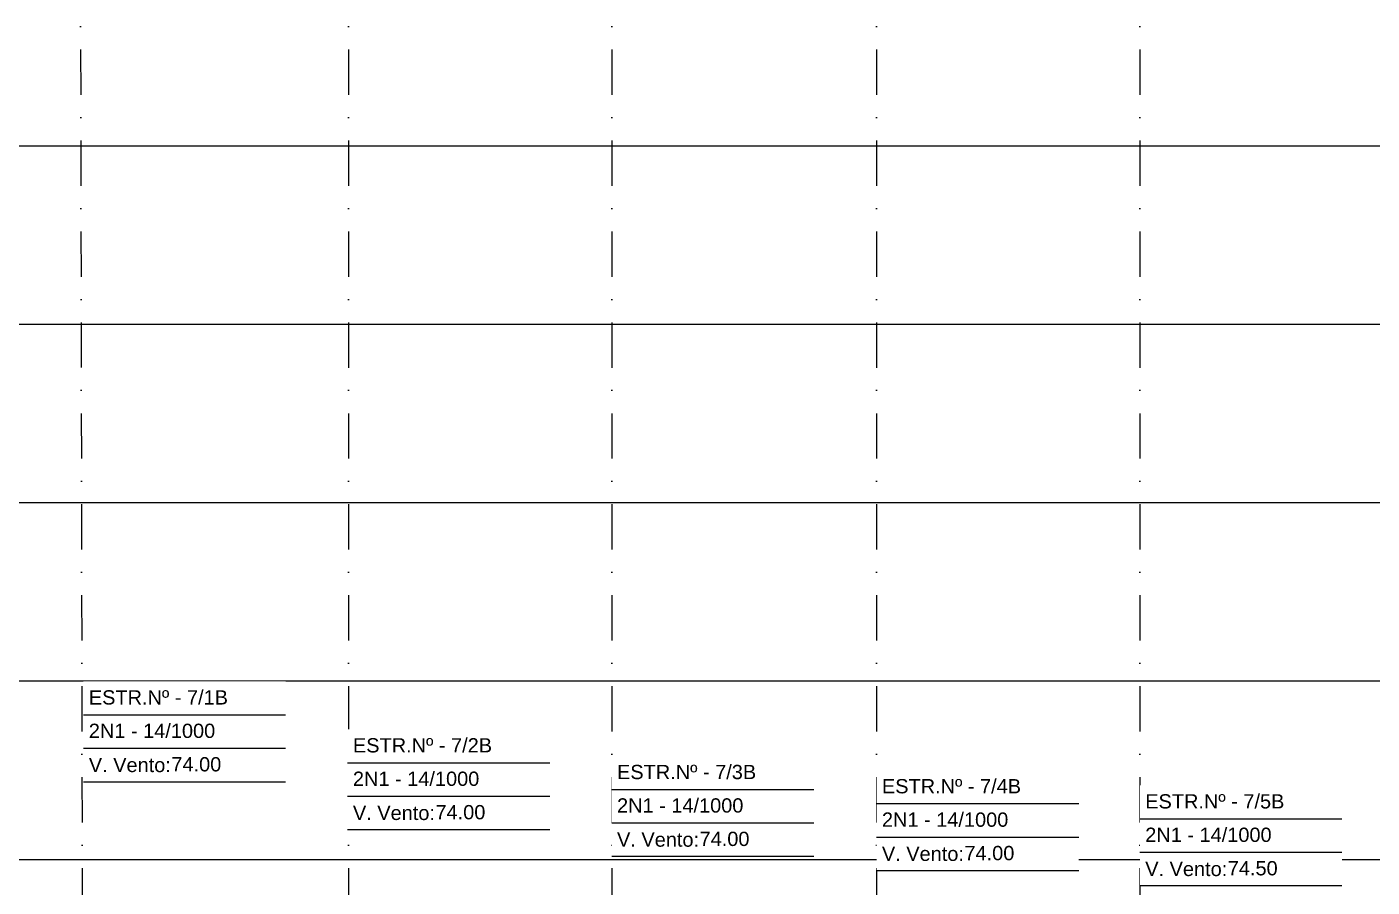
# Model space of a CAD drawing. Header units: metres. Extents: x -121 to 9872, y 3505 to 10721.
# Drawn here: x 7072.6 to 7449.5, y 6469.2 to 6710.3 of the extents above; entities that cross this region are included whole.
import ezdxf
from ezdxf.enums import TextEntityAlignment as Align

# ---------------------------------------------------------------- set-up
doc = ezdxf.new("R2010")
doc.units = ezdxf.units.M
doc.set_wipeout_variables(frame=1)
doc.linetypes.add('DASHDOT', pattern=[25.4, 12.7, -6.35, 0, -6.35])
for name, color, linetype in [('Cabeçalho', 7, 'Continuous'), ('GRID', 253, 'Continuous'), ('Ind_Bloco', 7, 'Continuous')]:
    doc.layers.add(name, color=color, linetype=linetype)
doc.styles.add('Arial', font='arial.ttf')
doc.styles.add('SIMM-PADRÃO_(TXT)', font='arial.ttf', dxfattribs={"height": 2})

# ---------------------------------------------------------------- blocks, each defined once
blk = doc.blocks.new('BlocoCabecalho')
blk.add_wipeout([(-11.66, -3.34), (44.97, -3.34), (44.97, -31.45), (-11.66, -31.45)])
for points in [[(-11.66, -12.71), (44.97, -12.71)], [(-11.66, -22.08), (44.97, -22.08)], [(-11.66, -31.45), (44.97, -31.45)]]:
    blk.add_lwpolyline(points)
at = {"style": 'SIMM-PADRÃO_(TXT)'}
for tag, p in [('ESTRUTURANUM', (-10.16, -11.03)), ('TIPO_ESFORÇO', (-10.16, -20.4)), ('VÃOVENTO', (12.97, -29.77))]:
    blk.add_attdef(tag, text='', height=4, dxfattribs=at).set_placement(p, align=Align.BOTTOM_LEFT)
at = {"layer": 'Ind_Bloco', "color": 7, "style": 'Arial'}
blk.add_text('V. Vento:', height=4, dxfattribs=at).set_placement((-10.16, -26.77), align=Align.MIDDLE_LEFT)

msp = doc.modelspace()

# ---------------------------------------------------------------- linework, layer by layer
at = {"layer": 'GRID', "linetype": 'DASHDOT'}
for p, q in [((7085.401, 7876.973), (7089.862, 5510.205)), ((7162.645, 7876.973), (7162.645, 5510.205)), ((7236.486, 7876.973), (7236.486, 5510.205)), ((7310.642, 7876.973), (7310.642, 5510.205)), ((7384.421, 7876.973), (7384.421, 5510.205))]:
    msp.add_line(p, q, dxfattribs=at)
at = {"layer": 'GRID'}
for points in [[(-30.298, 6676.973), (7827.812, 6676.973)], [(-30.298, 6626.973), (7827.812, 6626.973)], [(-30.298, 6576.973), (7827.812, 6576.973)], [(-30.298, 6526.973), (7827.812, 6526.973)], [(-30.298, 6476.973), (7827.812, 6476.973)]]:
    msp.add_lwpolyline(points, dxfattribs=at)

# ---------------------------------------------------------------- next in the draw order: block references
at = {"layer": 'Cabeçalho'}
for p, values in [((7100.077, 6530.193), {'ESTRUTURANUM': 'ESTR.Nº - 7/1B', 'TIPO_ESFORÇO': '2N1 - 14/1000', 'VÃOVENTO': '74.00'}), ((7174.077, 6516.763), {'ESTRUTURANUM': 'ESTR.Nº - 7/2B', 'TIPO_ESFORÇO': '2N1 - 14/1000', 'VÃOVENTO': '74.00'}), ((7248.077, 6509.283), {'ESTRUTURANUM': 'ESTR.Nº - 7/3B', 'TIPO_ESFORÇO': '2N1 - 14/1000', 'VÃOVENTO': '74.00'}), ((7322.298, 6505.305), {'ESTRUTURANUM': 'ESTR.Nº - 7/4B', 'TIPO_ESFORÇO': '2N1 - 14/1000', 'VÃOVENTO': '74.00'}), ((7396.077, 6501.057), {'ESTRUTURANUM': 'ESTR.Nº - 7/5B', 'TIPO_ESFORÇO': '2N1 - 14/1000', 'VÃOVENTO': '74.50'})]:
    msp.add_blockref('BlocoCabecalho', p, dxfattribs=at).add_auto_attribs(values)

doc.saveas('drawing.dxf')
